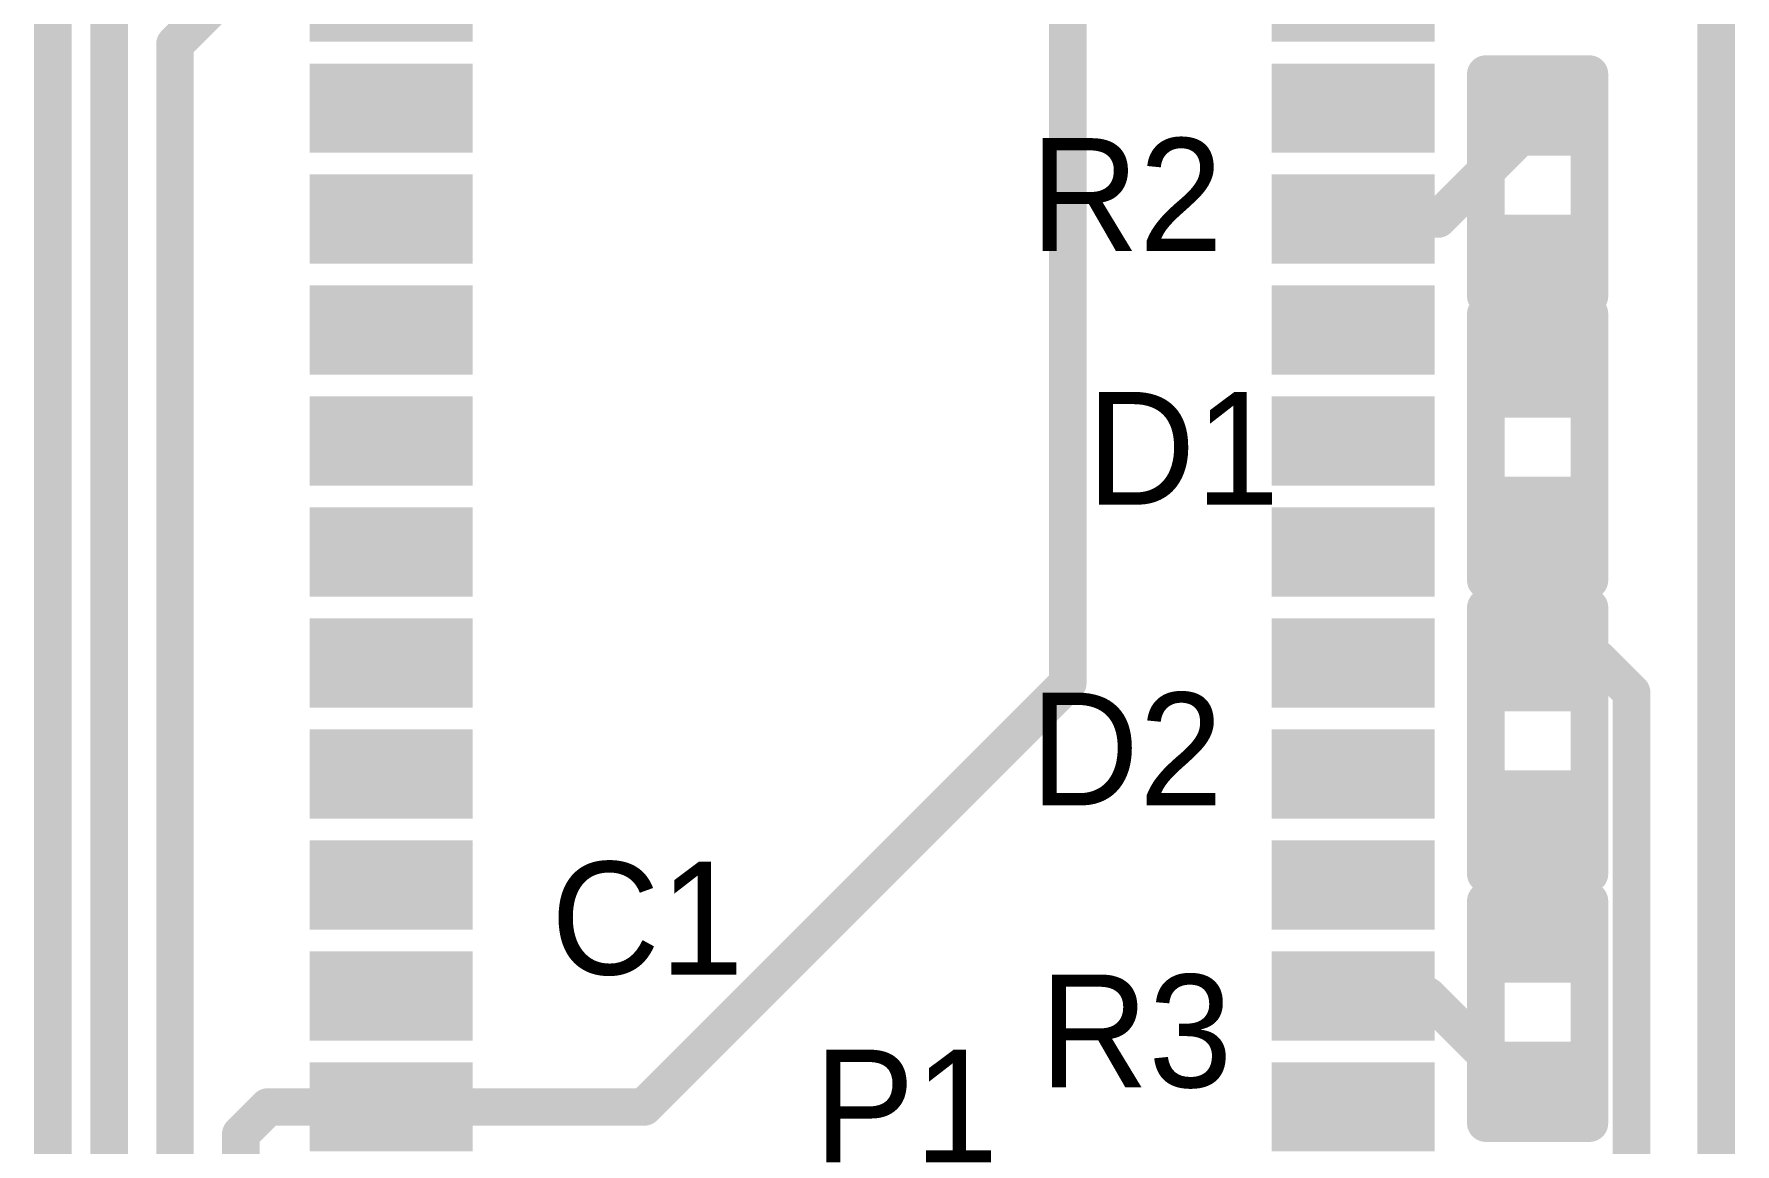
# Model space of a CAD drawing. Extents: x 93.9 to 116.8, y 42.7 to 80.
# Drawn here: x 93.85 to 116.84, y 55.24 to 70.24 of the extents above; entities that cross this region are included whole.
import ezdxf

# ---------------------------------------------------------------- set-up
doc = ezdxf.new("R2010")
doc.units = 0
for name, color, linetype in [('KEEPOUTLAYER', 6, 'CONTINUOUS'), ('TOPLAYER', 1, 'CONTINUOUS'), ('TOPOVERLAY', 2, 'CONTINUOUS'), ('TOPPASTE', 8, 'CONTINUOUS'), ('TOPSOLDER', 216, 'CONTINUOUS')]:
    doc.layers.add(name, color=color, linetype=linetype)

msp = doc.modelspace()

# ---------------------------------------------------------------- linework, layer by layer
at = {"layer": 'KEEPOUTLAYER', "const_width": 0.508}
for points in [[(94.107, 42.926), (94.107, 79.756)], [(116.586, 42.926), (116.586, 79.756)]]:
    msp.add_lwpolyline(points, dxfattribs=at)
at = {"layer": 'TOPLAYER'}
for points, const_width in [([(107.823, 61.468), (107.823, 75.184)], 0.508), ([(98.178976, 70.240949), (98.178976, 71.240947)], 1.000001), ([(99.178974, 70.240949), (99.178974, 71.240947)], 1.000001), ([(111.178975, 71.240947), (111.178975, 70.240949)], 1.000001), ([(112.178973, 71.240947), (112.178973, 70.240949)], 1.000001), ([(94.869, 46.99), (94.869, 70.866)], 0.508), ([(95.758, 70.104), (96.394948, 70.740948)], 0.508), ([(95.758, 47.625), (95.758, 70.104)], 0.508), ([(98.178976, 68.74095), (98.178976, 69.740948)], 1.000001), ([(99.178974, 68.74095), (99.178974, 69.740948)], 1.000001), ([(111.178975, 69.740948), (111.178975, 68.74095)], 1.000001), ([(112.178973, 69.740948), (112.178973, 68.74095)], 1.000001), ([(99.678975, 69.490948), (97.678974, 69.490948)], 0.499999), ([(110.678973, 69.490948), (112.678975, 69.490948)], 0.499999), ([(113.9355, 68.699004), (113.9355, 69.499002)], 0.475), ([(114.4105, 68.699004), (114.4105, 69.499002)], 0.475), ([(113.698, 69.299003), (114.648, 69.299003)], 0.399999), ([(99.678975, 68.990949), (97.678974, 68.990949)], 0.499999), ([(110.678973, 68.990949), (112.678975, 68.990949)], 0.499999), ([(112.825949, 67.740949), (114.173, 69.088)], 0.508), ([(114.173, 69.088), (114.173, 69.099003)], 0.508), ([(113.698, 68.899004), (114.648, 68.899004)], 0.399999), ([(98.178976, 67.24095), (98.178976, 68.240948)], 1.000001), ([(99.178974, 67.24095), (99.178974, 68.240948)], 1.000001), ([(111.178975, 68.240948), (111.178975, 67.24095)], 1.000001), ([(112.178973, 68.240948), (112.178973, 67.24095)], 1.000001), ([(99.678975, 67.990949), (97.678974, 67.990949)], 0.499999), ([(110.678973, 67.990949), (112.678975, 67.990949)], 0.499999), ([(111.678974, 67.740949), (112.825949, 67.740949)], 0.508), ([(113.9355, 66.899003), (113.9355, 67.699001)], 0.475), ([(114.4105, 66.899003), (114.4105, 67.699001)], 0.475), ([(99.678975, 67.49095), (97.678974, 67.49095)], 0.499999), ([(110.678973, 67.49095), (112.678975, 67.49095)], 0.499999), ([(113.698, 67.499001), (114.648, 67.499001)], 0.399999), ([(114.173, 65.759), (114.173, 67.299002)], 0.508), ([(98.178976, 65.740951), (98.178976, 66.740949)], 1.000001), ([(99.178974, 65.740951), (99.178974, 66.740949)], 1.000001), ([(111.178975, 66.740949), (111.178975, 65.740951)], 1.000001), ([(112.178973, 66.740949), (112.178973, 65.740951)], 1.000001), ([(113.698, 67.099002), (114.648, 67.099002)], 0.399999), ([(99.678975, 66.490949), (97.678974, 66.490949)], 0.499999), ([(110.678973, 66.490949), (112.678975, 66.490949)], 0.499999), ([(113.848002, 66.358999), (113.848002, 65.159001)], 0.649999), ([(114.497998, 66.358999), (114.497998, 65.159001)], 0.649999), ([(99.678975, 65.99095), (97.678974, 65.99095)], 0.499999), ([(110.678973, 65.99095), (112.678975, 65.99095)], 0.499999), ([(114.822999, 66.058999), (113.523001, 66.058999)], 0.599999), ([(114.822999, 65.459), (113.523001, 65.459)], 0.599999), ([(98.178976, 64.240951), (98.178976, 65.240949)], 1.000001), ([(99.178974, 64.240951), (99.178974, 65.240949)], 1.000001), ([(111.178975, 65.240949), (111.178975, 64.240951)], 1.000001), ([(112.178973, 65.240949), (112.178973, 64.240951)], 1.000001), ([(99.678975, 64.99095), (97.678974, 64.99095)], 0.499999), ([(110.678973, 64.99095), (112.678975, 64.99095)], 0.499999), ([(99.678975, 64.490951), (97.678974, 64.490951)], 0.499999), ([(110.678973, 64.490951), (112.678975, 64.490951)], 0.499999), ([(113.848002, 64.158998), (113.848002, 62.959)], 0.649999), ([(114.497998, 64.158998), (114.497998, 62.959)], 0.649999), ([(98.178976, 62.740949), (98.178976, 63.740947)], 1.000001), ([(99.178974, 62.740949), (99.178974, 63.740947)], 1.000001), ([(111.178975, 63.740947), (111.178975, 62.740949)], 1.000001), ([(112.178973, 63.740947), (112.178973, 62.740949)], 1.000001), ([(114.822999, 63.858999), (113.523001, 63.858999)], 0.599999), ([(99.678975, 63.490947), (97.678974, 63.490947)], 0.499999), ([(110.678973, 63.490947), (112.678975, 63.490947)], 0.499999), ([(114.173, 61.790001), (114.173, 63.558999)], 0.508), ([(114.822999, 63.259), (113.523001, 63.259)], 0.599999), ([(99.678975, 62.990948), (97.678974, 62.990948)], 0.499999), ([(110.678973, 62.990948), (112.678975, 62.990948)], 0.499999), ([(98.178976, 61.240949), (98.178976, 62.240947)], 1.000001), ([(99.178974, 61.240949), (99.178974, 62.240947)], 1.000001), ([(111.178975, 62.240947), (111.178975, 61.240949)], 1.000001), ([(112.178973, 62.240947), (112.178973, 61.240949)], 1.000001), ([(113.848002, 61.190002), (113.848002, 62.39)], 0.649999), ([(114.497998, 61.190002), (114.497998, 62.39)], 0.649999), ([(113.523001, 62.09), (114.822999, 62.09)], 0.599999), ([(99.678975, 61.990948), (97.678974, 61.990948)], 0.499999), ([(110.678973, 61.990948), (112.678975, 61.990948)], 0.499999), ([(114.173, 61.790001), (114.993999, 61.790001)], 0.508), ([(114.993999, 61.790001), (115.443, 61.341)], 0.508), ([(99.678975, 61.490949), (97.678974, 61.490949)], 0.499999), ([(102.09595, 55.74095), (107.823, 61.468)], 0.508), ([(110.678973, 61.490949), (112.678975, 61.490949)], 0.499999), ([(113.523001, 61.490001), (114.822999, 61.490001)], 0.599999), ([(115.443, 45.339), (115.443, 61.341)], 0.508), ([(98.178976, 59.74095), (98.178976, 60.740948)], 1.000001), ([(99.178974, 59.74095), (99.178974, 60.740948)], 1.000001), ([(111.178975, 60.740948), (111.178975, 59.74095)], 1.000001), ([(112.178973, 60.740948), (112.178973, 59.74095)], 1.000001), ([(99.678975, 60.490948), (97.678974, 60.490948)], 0.499999), ([(110.678973, 60.490948), (112.678975, 60.490948)], 0.499999), ([(113.848002, 58.990001), (113.848002, 60.189999)], 0.649999), ([(114.497998, 58.990001), (114.497998, 60.189999)], 0.649999), ([(99.678975, 59.990949), (97.678974, 59.990949)], 0.499999), ([(110.678973, 59.990949), (112.678975, 59.990949)], 0.499999), ([(113.523001, 59.89), (114.822999, 59.89)], 0.599999), ([(114.173, 57.922998), (114.173, 59.59)], 0.508), ([(98.178976, 58.24095), (98.178976, 59.240948)], 1.000001), ([(99.178974, 58.24095), (99.178974, 59.240948)], 1.000001), ([(111.178975, 59.240948), (111.178975, 58.24095)], 1.000001), ([(112.178973, 59.240948), (112.178973, 58.24095)], 1.000001), ([(113.523001, 59.290001), (114.822999, 59.290001)], 0.599999), ([(99.678975, 58.990949), (97.678974, 58.990949)], 0.499999), ([(110.678973, 58.990949), (112.678975, 58.990949)], 0.499999), ([(99.678975, 58.49095), (97.678974, 58.49095)], 0.499999), ([(110.678973, 58.49095), (112.678975, 58.49095)], 0.499999), ([(113.9355, 58.322997), (113.9355, 57.522999)], 0.475), ([(114.4105, 58.322997), (114.4105, 57.522999)], 0.475), ([(98.178976, 56.740951), (98.178976, 57.740949)], 1.000001), ([(99.178974, 56.740951), (99.178974, 57.740949)], 1.000001), ([(111.178975, 57.740949), (111.178975, 56.740951)], 1.000001), ([(112.178973, 57.740949), (112.178973, 56.740951)], 1.000001), ([(114.648, 58.122998), (113.698, 58.122998)], 0.399999), ([(99.678975, 57.490949), (97.678974, 57.490949)], 0.499999), ([(110.678973, 57.490949), (112.678975, 57.490949)], 0.499999), ([(114.648, 57.722999), (113.698, 57.722999)], 0.399999), ([(111.678974, 57.24095), (112.68505, 57.24095)], 0.508), ([(112.68505, 57.24095), (113.803003, 56.122997)], 0.508), ([(99.678975, 56.99095), (97.678974, 56.99095)], 0.499999), ([(110.678973, 56.99095), (112.678975, 56.99095)], 0.499999), ([(98.178976, 55.240951), (98.178976, 56.240949)], 1.000001), ([(99.178974, 55.240951), (99.178974, 56.240949)], 1.000001), ([(111.178975, 56.240949), (111.178975, 55.240951)], 1.000001), ([(112.178973, 56.240949), (112.178973, 55.240951)], 1.000001), ([(113.9355, 56.522996), (113.9355, 55.722998)], 0.475), ([(114.4105, 56.522996), (114.4105, 55.722998)], 0.475), ([(114.648, 56.322996), (113.698, 56.322996)], 0.399999), ([(113.803003, 56.122997), (114.173, 56.122997)], 0.508), ([(99.678975, 55.99095), (97.678974, 55.99095)], 0.499999), ([(110.678973, 55.99095), (112.678975, 55.99095)], 0.499999), ([(114.648, 55.922997), (113.698, 55.922997)], 0.399999), ([(96.647, 55.372), (97.01595, 55.74095)], 0.508), ([(97.01595, 55.74095), (98.678975, 55.74095)], 0.508), ([(98.678975, 55.74095), (102.09595, 55.74095)], 0.508), ([(99.678975, 55.490951), (97.678974, 55.490951)], 0.499999), ([(110.678973, 55.490951), (112.678975, 55.490951)], 0.499999), ([(96.647, 48.514), (96.647, 55.372)], 0.508)]:
    msp.add_lwpolyline(points, dxfattribs=dict(at, const_width=const_width))
for points, const_width in [([(95.631, 70.104, 1), (95.885, 70.104, 1)], 0.254), ([(95.631, 70.104, 1), (95.885, 70.104, 1)], 0.254), ([(98.428975, 69.240949, 1), (98.928974, 69.240949, 1)], 0.499999), ([(111.428974, 69.240949, 1), (111.928973, 69.240949, 1)], 0.499999), ([(113.973, 69.099003, 1), (114.373, 69.099003, 1)], 0.399999), ([(114.046, 69.099003, 1), (114.3, 69.099003, 1)], 0.254), ([(114.046, 69.088, 1), (114.3, 69.088, 1)], 0.254), ([(114.046, 69.088, 1), (114.3, 69.088, 1)], 0.254), ([(98.428975, 67.740949, 1), (98.928974, 67.740949, 1)], 0.499999), ([(111.428974, 67.740949, 1), (111.928973, 67.740949, 1)], 0.499999), ([(111.551974, 67.740949, 1), (111.805974, 67.740949, 1)], 0.254), ([(112.698949, 67.740949, 1), (112.952949, 67.740949, 1)], 0.254), ([(112.698949, 67.740949, 1), (112.952949, 67.740949, 1)], 0.254), ([(113.973, 67.299002, 1), (114.373, 67.299002, 1)], 0.399999), ([(114.046, 67.299002, 1), (114.3, 67.299002, 1)], 0.254), ([(98.428975, 66.24095, 1), (98.928974, 66.24095, 1)], 0.499999), ([(111.428974, 66.24095, 1), (111.928973, 66.24095, 1)], 0.499999), ([(113.873001, 65.759, 1), (114.472999, 65.759, 1)], 0.599999), ([(114.046, 65.759, 1), (114.3, 65.759, 1)], 0.254), ([(98.428975, 64.74095, 1), (98.928974, 64.74095, 1)], 0.499999), ([(111.428974, 64.74095, 1), (111.928973, 64.74095, 1)], 0.499999), ([(113.873001, 63.558999, 1), (114.472999, 63.558999, 1)], 0.599999), ([(98.428975, 63.240948, 1), (98.928974, 63.240948, 1)], 0.499999), ([(111.428974, 63.240948, 1), (111.928973, 63.240948, 1)], 0.499999), ([(114.046, 63.558999, 1), (114.3, 63.558999, 1)], 0.254), ([(113.873001, 61.790001, 1), (114.472999, 61.790001, 1)], 0.599999), ([(98.428975, 61.740948, 1), (98.928974, 61.740948, 1)], 0.499999), ([(111.428974, 61.740948, 1), (111.928973, 61.740948, 1)], 0.499999), ([(114.046, 61.790001, 1), (114.3, 61.790001, 1)], 0.254), ([(114.046, 61.790001, 1), (114.3, 61.790001, 1)], 0.254), ([(114.866999, 61.790001, 1), (115.120999, 61.790001, 1)], 0.254), ([(114.866999, 61.790001, 1), (115.120999, 61.790001, 1)], 0.254), ([(107.696, 61.468, 1), (107.95, 61.468, 1)], 0.254), ([(107.696, 61.468, 1), (107.95, 61.468, 1)], 0.254), ([(115.316, 61.341, 1), (115.57, 61.341, 1)], 0.254), ([(115.316, 61.341, 1), (115.57, 61.341, 1)], 0.254), ([(98.428975, 60.240949, 1), (98.928974, 60.240949, 1)], 0.499999), ([(111.428974, 60.240949, 1), (111.928973, 60.240949, 1)], 0.499999), ([(113.873001, 59.59, 1), (114.472999, 59.59, 1)], 0.599999), ([(114.046, 59.59, 1), (114.3, 59.59, 1)], 0.254), ([(98.428975, 58.740949, 1), (98.928974, 58.740949, 1)], 0.499999), ([(111.428974, 58.740949, 1), (111.928973, 58.740949, 1)], 0.499999), ([(113.973, 57.922998, 1), (114.373, 57.922998, 1)], 0.399999), ([(114.046, 57.922998, 1), (114.3, 57.922998, 1)], 0.254), ([(98.428975, 57.24095, 1), (98.928974, 57.24095, 1)], 0.499999), ([(111.428974, 57.24095, 1), (111.928973, 57.24095, 1)], 0.499999), ([(111.551974, 57.24095, 1), (111.805974, 57.24095, 1)], 0.254), ([(112.55805, 57.24095, 1), (112.81205, 57.24095, 1)], 0.254), ([(112.55805, 57.24095, 1), (112.81205, 57.24095, 1)], 0.254), ([(113.676003, 56.122997, 1), (113.930003, 56.122997, 1)], 0.254), ([(113.676003, 56.122997, 1), (113.930003, 56.122997, 1)], 0.254), ([(113.973, 56.122997, 1), (114.373, 56.122997, 1)], 0.399999), ([(114.046, 56.122997, 1), (114.3, 56.122997, 1)], 0.254), ([(98.428975, 55.74095, 1), (98.928974, 55.74095, 1)], 0.499999), ([(111.428974, 55.74095, 1), (111.928973, 55.74095, 1)], 0.499999), ([(96.88895, 55.74095, 1), (97.14295, 55.74095, 1)], 0.254), ([(96.88895, 55.74095, 1), (97.14295, 55.74095, 1)], 0.254), ([(98.551975, 55.74095, 1), (98.805975, 55.74095, 1)], 0.254), ([(98.551975, 55.74095, 1), (98.805975, 55.74095, 1)], 0.254), ([(101.96895, 55.74095, 1), (102.22295, 55.74095, 1)], 0.254), ([(101.96895, 55.74095, 1), (102.22295, 55.74095, 1)], 0.254), ([(96.52, 55.372, 1), (96.774, 55.372, 1)], 0.254), ([(96.52, 55.372, 1), (96.774, 55.372, 1)], 0.254)]:
    msp.add_lwpolyline(points, format="xyb", close=True, dxfattribs=dict(at, const_width=const_width))
at = {"layer": 'TOPOVERLAY', "const_width": 0.508}
for points in [[(113.472999, 69.699002), (114.873001, 69.699002)], [(113.472999, 66.699003), (113.472999, 69.699002)], [(114.873001, 66.699003), (114.873001, 69.699002)], [(113.472999, 66.699003), (114.873001, 66.699003)], [(113.473001, 62.859006), (113.473001, 66.458998)], [(113.473001, 66.458998), (114.872999, 66.458998)], [(114.872999, 62.859006), (114.872999, 66.458998)], [(113.473001, 63.359005), (114.872999, 63.359005)], [(113.473001, 62.859006), (114.872999, 62.859006)], [(113.473001, 58.890002), (113.473001, 62.489994)], [(113.473001, 62.489994), (114.872999, 62.489994)], [(114.872999, 58.890002), (114.872999, 62.489994)], [(113.473001, 61.989995), (114.872999, 61.989995)], [(113.473001, 58.890002), (114.872999, 58.890002)], [(113.472999, 58.522997), (114.873001, 58.522997)], [(113.472999, 55.522998), (113.472999, 58.522997)], [(114.873001, 55.522998), (114.873001, 58.522997)], [(113.472999, 55.522998), (114.873001, 55.522998)]]:
    msp.add_lwpolyline(points, dxfattribs=at)
at = {"layer": 'TOPOVERLAY', "const_width": 0.254}
for points in [[(113.345999, 69.699002, 1), (113.599999, 69.699002, 1)], [(113.345999, 69.699002, 1), (113.599999, 69.699002, 1)], [(114.746001, 69.699002, 1), (115.000001, 69.699002, 1)], [(114.746001, 69.699002, 1), (115.000001, 69.699002, 1)], [(113.345999, 66.699003, 1), (113.599999, 66.699003, 1)], [(113.345999, 66.699003, 1), (113.599999, 66.699003, 1)], [(114.746001, 66.699003, 1), (115.000001, 66.699003, 1)], [(114.746001, 66.699003, 1), (115.000001, 66.699003, 1)], [(113.346001, 66.458998, 1), (113.600001, 66.458998, 1)], [(113.346001, 66.458998, 1), (113.600001, 66.458998, 1)], [(114.745999, 66.458998, 1), (114.999999, 66.458998, 1)], [(114.745999, 66.458998, 1), (114.999999, 66.458998, 1)], [(113.346001, 63.359005, 1), (113.600001, 63.359005, 1)], [(114.745999, 63.359005, 1), (114.999999, 63.359005, 1)], [(113.346001, 62.859006, 1), (113.600001, 62.859006, 1)], [(113.346001, 62.859006, 1), (113.600001, 62.859006, 1)], [(114.745999, 62.859006, 1), (114.999999, 62.859006, 1)], [(114.745999, 62.859006, 1), (114.999999, 62.859006, 1)], [(113.346001, 62.489994, 1), (113.600001, 62.489994, 1)], [(113.346001, 62.489994, 1), (113.600001, 62.489994, 1)], [(114.745999, 62.489994, 1), (114.999999, 62.489994, 1)], [(114.745999, 62.489994, 1), (114.999999, 62.489994, 1)], [(113.346001, 61.989995, 1), (113.600001, 61.989995, 1)], [(114.745999, 61.989995, 1), (114.999999, 61.989995, 1)], [(113.346001, 58.890002, 1), (113.600001, 58.890002, 1)], [(113.346001, 58.890002, 1), (113.600001, 58.890002, 1)], [(114.745999, 58.890002, 1), (114.999999, 58.890002, 1)], [(114.745999, 58.890002, 1), (114.999999, 58.890002, 1)], [(113.345999, 58.522997, 1), (113.599999, 58.522997, 1)], [(113.345999, 58.522997, 1), (113.599999, 58.522997, 1)], [(114.746001, 58.522997, 1), (115.000001, 58.522997, 1)], [(114.746001, 58.522997, 1), (115.000001, 58.522997, 1)], [(113.345999, 55.522998, 1), (113.599999, 55.522998, 1)], [(113.345999, 55.522998, 1), (113.599999, 55.522998, 1)], [(114.746001, 55.522998, 1), (115.000001, 55.522998, 1)], [(114.746001, 55.522998, 1), (115.000001, 55.522998, 1)]]:
    msp.add_lwpolyline(points, format="xyb", close=True, dxfattribs=at)
at = {"layer": 'TOPPASTE'}
for points, const_width in [([(98.178976, 70.240949), (98.178976, 71.240947)], 1.000001), ([(99.178974, 70.240949), (99.178974, 71.240947)], 1.000001), ([(111.178975, 71.240947), (111.178975, 70.240949)], 1.000001), ([(112.178973, 71.240947), (112.178973, 70.240949)], 1.000001), ([(98.178976, 68.74095), (98.178976, 69.740948)], 1.000001), ([(99.178974, 68.74095), (99.178974, 69.740948)], 1.000001), ([(111.178975, 69.740948), (111.178975, 68.74095)], 1.000001), ([(112.178973, 69.740948), (112.178973, 68.74095)], 1.000001), ([(99.678975, 69.490948), (97.678974, 69.490948)], 0.499999), ([(110.678973, 69.490948), (112.678975, 69.490948)], 0.499999), ([(113.9355, 68.699004), (113.9355, 69.499002)], 0.475), ([(114.4105, 68.699004), (114.4105, 69.499002)], 0.475), ([(113.698, 69.299003), (114.648, 69.299003)], 0.399999), ([(99.678975, 68.990949), (97.678974, 68.990949)], 0.499999), ([(110.678973, 68.990949), (112.678975, 68.990949)], 0.499999), ([(113.698, 68.899004), (114.648, 68.899004)], 0.399999), ([(98.178976, 67.24095), (98.178976, 68.240948)], 1.000001), ([(99.178974, 67.24095), (99.178974, 68.240948)], 1.000001), ([(111.178975, 68.240948), (111.178975, 67.24095)], 1.000001), ([(112.178973, 68.240948), (112.178973, 67.24095)], 1.000001), ([(99.678975, 67.990949), (97.678974, 67.990949)], 0.499999), ([(110.678973, 67.990949), (112.678975, 67.990949)], 0.499999), ([(113.9355, 66.899003), (113.9355, 67.699001)], 0.475), ([(114.4105, 66.899003), (114.4105, 67.699001)], 0.475), ([(99.678975, 67.49095), (97.678974, 67.49095)], 0.499999), ([(110.678973, 67.49095), (112.678975, 67.49095)], 0.499999), ([(113.698, 67.499001), (114.648, 67.499001)], 0.399999), ([(98.178976, 65.740951), (98.178976, 66.740949)], 1.000001), ([(99.178974, 65.740951), (99.178974, 66.740949)], 1.000001), ([(111.178975, 66.740949), (111.178975, 65.740951)], 1.000001), ([(112.178973, 66.740949), (112.178973, 65.740951)], 1.000001), ([(113.698, 67.099002), (114.648, 67.099002)], 0.399999), ([(99.678975, 66.490949), (97.678974, 66.490949)], 0.499999), ([(110.678973, 66.490949), (112.678975, 66.490949)], 0.499999), ([(113.848002, 66.358999), (113.848002, 65.159001)], 0.649999), ([(114.497998, 66.358999), (114.497998, 65.159001)], 0.649999), ([(99.678975, 65.99095), (97.678974, 65.99095)], 0.499999), ([(110.678973, 65.99095), (112.678975, 65.99095)], 0.499999), ([(114.822999, 66.058999), (113.523001, 66.058999)], 0.599999), ([(114.822999, 65.459), (113.523001, 65.459)], 0.599999), ([(98.178976, 64.240951), (98.178976, 65.240949)], 1.000001), ([(99.178974, 64.240951), (99.178974, 65.240949)], 1.000001), ([(111.178975, 65.240949), (111.178975, 64.240951)], 1.000001), ([(112.178973, 65.240949), (112.178973, 64.240951)], 1.000001), ([(99.678975, 64.99095), (97.678974, 64.99095)], 0.499999), ([(110.678973, 64.99095), (112.678975, 64.99095)], 0.499999), ([(99.678975, 64.490951), (97.678974, 64.490951)], 0.499999), ([(110.678973, 64.490951), (112.678975, 64.490951)], 0.499999), ([(113.848002, 64.158998), (113.848002, 62.959)], 0.649999), ([(114.497998, 64.158998), (114.497998, 62.959)], 0.649999), ([(98.178976, 62.740949), (98.178976, 63.740947)], 1.000001), ([(99.178974, 62.740949), (99.178974, 63.740947)], 1.000001), ([(111.178975, 63.740947), (111.178975, 62.740949)], 1.000001), ([(112.178973, 63.740947), (112.178973, 62.740949)], 1.000001), ([(114.822999, 63.858999), (113.523001, 63.858999)], 0.599999), ([(99.678975, 63.490947), (97.678974, 63.490947)], 0.499999), ([(110.678973, 63.490947), (112.678975, 63.490947)], 0.499999), ([(114.822999, 63.259), (113.523001, 63.259)], 0.599999), ([(99.678975, 62.990948), (97.678974, 62.990948)], 0.499999), ([(110.678973, 62.990948), (112.678975, 62.990948)], 0.499999), ([(98.178976, 61.240949), (98.178976, 62.240947)], 1.000001), ([(99.178974, 61.240949), (99.178974, 62.240947)], 1.000001), ([(111.178975, 62.240947), (111.178975, 61.240949)], 1.000001), ([(112.178973, 62.240947), (112.178973, 61.240949)], 1.000001), ([(113.848002, 61.190002), (113.848002, 62.39)], 0.649999), ([(114.497998, 61.190002), (114.497998, 62.39)], 0.649999), ([(113.523001, 62.09), (114.822999, 62.09)], 0.599999), ([(99.678975, 61.990948), (97.678974, 61.990948)], 0.499999), ([(110.678973, 61.990948), (112.678975, 61.990948)], 0.499999), ([(99.678975, 61.490949), (97.678974, 61.490949)], 0.499999), ([(110.678973, 61.490949), (112.678975, 61.490949)], 0.499999), ([(113.523001, 61.490001), (114.822999, 61.490001)], 0.599999), ([(98.178976, 59.74095), (98.178976, 60.740948)], 1.000001), ([(99.178974, 59.74095), (99.178974, 60.740948)], 1.000001), ([(111.178975, 60.740948), (111.178975, 59.74095)], 1.000001), ([(112.178973, 60.740948), (112.178973, 59.74095)], 1.000001), ([(99.678975, 60.490948), (97.678974, 60.490948)], 0.499999), ([(110.678973, 60.490948), (112.678975, 60.490948)], 0.499999), ([(113.848002, 58.990001), (113.848002, 60.189999)], 0.649999), ([(114.497998, 58.990001), (114.497998, 60.189999)], 0.649999), ([(99.678975, 59.990949), (97.678974, 59.990949)], 0.499999), ([(110.678973, 59.990949), (112.678975, 59.990949)], 0.499999), ([(113.523001, 59.89), (114.822999, 59.89)], 0.599999), ([(98.178976, 58.24095), (98.178976, 59.240948)], 1.000001), ([(99.178974, 58.24095), (99.178974, 59.240948)], 1.000001), ([(111.178975, 59.240948), (111.178975, 58.24095)], 1.000001), ([(112.178973, 59.240948), (112.178973, 58.24095)], 1.000001), ([(113.523001, 59.290001), (114.822999, 59.290001)], 0.599999), ([(99.678975, 58.990949), (97.678974, 58.990949)], 0.499999), ([(110.678973, 58.990949), (112.678975, 58.990949)], 0.499999), ([(99.678975, 58.49095), (97.678974, 58.49095)], 0.499999), ([(110.678973, 58.49095), (112.678975, 58.49095)], 0.499999), ([(113.9355, 58.322997), (113.9355, 57.522999)], 0.475), ([(114.4105, 58.322997), (114.4105, 57.522999)], 0.475), ([(98.178976, 56.740951), (98.178976, 57.740949)], 1.000001), ([(99.178974, 56.740951), (99.178974, 57.740949)], 1.000001), ([(111.178975, 57.740949), (111.178975, 56.740951)], 1.000001), ([(112.178973, 57.740949), (112.178973, 56.740951)], 1.000001), ([(114.648, 58.122998), (113.698, 58.122998)], 0.399999), ([(99.678975, 57.490949), (97.678974, 57.490949)], 0.499999), ([(110.678973, 57.490949), (112.678975, 57.490949)], 0.499999), ([(114.648, 57.722999), (113.698, 57.722999)], 0.399999), ([(99.678975, 56.99095), (97.678974, 56.99095)], 0.499999), ([(110.678973, 56.99095), (112.678975, 56.99095)], 0.499999), ([(98.178976, 55.240951), (98.178976, 56.240949)], 1.000001), ([(99.178974, 55.240951), (99.178974, 56.240949)], 1.000001), ([(111.178975, 56.240949), (111.178975, 55.240951)], 1.000001), ([(112.178973, 56.240949), (112.178973, 55.240951)], 1.000001), ([(113.9355, 56.522996), (113.9355, 55.722998)], 0.475), ([(114.4105, 56.522996), (114.4105, 55.722998)], 0.475), ([(114.648, 56.322996), (113.698, 56.322996)], 0.399999), ([(99.678975, 55.99095), (97.678974, 55.99095)], 0.499999), ([(110.678973, 55.99095), (112.678975, 55.99095)], 0.499999), ([(114.648, 55.922997), (113.698, 55.922997)], 0.399999), ([(99.678975, 55.490951), (97.678974, 55.490951)], 0.499999), ([(110.678973, 55.490951), (112.678975, 55.490951)], 0.499999)]:
    msp.add_lwpolyline(points, dxfattribs=dict(at, const_width=const_width))
for points, const_width in [([(98.428975, 69.240949, 1), (98.928974, 69.240949, 1)], 0.499999), ([(111.428974, 69.240949, 1), (111.928973, 69.240949, 1)], 0.499999), ([(113.973, 69.099003, 1), (114.373, 69.099003, 1)], 0.399999), ([(98.428975, 67.740949, 1), (98.928974, 67.740949, 1)], 0.499999), ([(111.428974, 67.740949, 1), (111.928973, 67.740949, 1)], 0.499999), ([(113.973, 67.299002, 1), (114.373, 67.299002, 1)], 0.399999), ([(98.428975, 66.24095, 1), (98.928974, 66.24095, 1)], 0.499999), ([(111.428974, 66.24095, 1), (111.928973, 66.24095, 1)], 0.499999), ([(113.873001, 65.759, 1), (114.472999, 65.759, 1)], 0.599999), ([(98.428975, 64.74095, 1), (98.928974, 64.74095, 1)], 0.499999), ([(111.428974, 64.74095, 1), (111.928973, 64.74095, 1)], 0.499999), ([(113.873001, 63.558999, 1), (114.472999, 63.558999, 1)], 0.599999), ([(98.428975, 63.240948, 1), (98.928974, 63.240948, 1)], 0.499999), ([(111.428974, 63.240948, 1), (111.928973, 63.240948, 1)], 0.499999), ([(113.873001, 61.790001, 1), (114.472999, 61.790001, 1)], 0.599999), ([(98.428975, 61.740948, 1), (98.928974, 61.740948, 1)], 0.499999), ([(111.428974, 61.740948, 1), (111.928973, 61.740948, 1)], 0.499999), ([(98.428975, 60.240949, 1), (98.928974, 60.240949, 1)], 0.499999), ([(111.428974, 60.240949, 1), (111.928973, 60.240949, 1)], 0.499999), ([(113.873001, 59.59, 1), (114.472999, 59.59, 1)], 0.599999), ([(98.428975, 58.740949, 1), (98.928974, 58.740949, 1)], 0.499999), ([(111.428974, 58.740949, 1), (111.928973, 58.740949, 1)], 0.499999), ([(113.973, 57.922998, 1), (114.373, 57.922998, 1)], 0.399999), ([(98.428975, 57.24095, 1), (98.928974, 57.24095, 1)], 0.499999), ([(111.428974, 57.24095, 1), (111.928973, 57.24095, 1)], 0.499999), ([(113.973, 56.122997, 1), (114.373, 56.122997, 1)], 0.399999), ([(98.428975, 55.74095, 1), (98.928974, 55.74095, 1)], 0.499999), ([(111.428974, 55.74095, 1), (111.928973, 55.74095, 1)], 0.499999)]:
    msp.add_lwpolyline(points, format="xyb", close=True, dxfattribs=dict(at, const_width=const_width))
at = {"layer": 'TOPSOLDER'}
for points, const_width in [([(98.128176, 70.139349), (98.128176, 71.342547)], 1.101601), ([(99.229774, 70.139349), (99.229774, 71.342547)], 1.101601), ([(111.128175, 71.342547), (111.128175, 70.139349)], 1.101601), ([(112.229773, 71.342547), (112.229773, 70.139349)], 1.101601), ([(99.780575, 70.440149), (97.577374, 70.440149)], 0.601599), ([(110.577373, 70.440149), (112.780575, 70.440149)], 0.601599), ([(98.128176, 68.63935), (98.128176, 69.842548)], 1.101601), ([(99.229774, 68.63935), (99.229774, 69.842548)], 1.101601), ([(111.128175, 69.842548), (111.128175, 68.63935)], 1.101601), ([(112.229773, 69.842548), (112.229773, 68.63935)], 1.101601), ([(113.8847, 68.597404), (113.8847, 69.600602)], 0.5766), ([(114.4613, 68.597404), (114.4613, 69.600602)], 0.5766), ([(99.780575, 69.541748), (97.577374, 69.541748)], 0.601599), ([(110.577373, 69.541748), (112.780575, 69.541748)], 0.601599), ([(113.5964, 69.349803), (114.7496, 69.349803)], 0.501599), ([(99.780575, 68.940149), (97.577374, 68.940149)], 0.601599), ([(110.577373, 68.940149), (112.780575, 68.940149)], 0.601599), ([(113.5964, 68.848204), (114.7496, 68.848204)], 0.501599), ([(98.128176, 67.13935), (98.128176, 68.342548)], 1.101601), ([(99.229774, 67.13935), (99.229774, 68.342548)], 1.101601), ([(111.128175, 68.342548), (111.128175, 67.13935)], 1.101601), ([(112.229773, 68.342548), (112.229773, 67.13935)], 1.101601), ([(99.780575, 68.041749), (97.577374, 68.041749)], 0.601599), ([(110.577373, 68.041749), (112.780575, 68.041749)], 0.601599), ([(113.8847, 66.797403), (113.8847, 67.800601)], 0.5766), ([(114.4613, 66.797403), (114.4613, 67.800601)], 0.5766), ([(99.780575, 67.44015), (97.577374, 67.44015)], 0.601599), ([(110.577373, 67.44015), (112.780575, 67.44015)], 0.601599), ([(113.5964, 67.549801), (114.7496, 67.549801)], 0.501599), ([(98.128176, 65.639351), (98.128176, 66.842549)], 1.101601), ([(99.229774, 65.639351), (99.229774, 66.842549)], 1.101601), ([(111.128175, 66.842549), (111.128175, 65.639351)], 1.101601), ([(112.229773, 66.842549), (112.229773, 65.639351)], 1.101601), ([(113.5964, 67.048202), (114.7496, 67.048202)], 0.501599), ([(99.780575, 66.541749), (97.577374, 66.541749)], 0.601599), ([(110.577373, 66.541749), (112.780575, 66.541749)], 0.601599), ([(113.797202, 66.460599), (113.797202, 65.057401)], 0.751599), ([(114.548798, 66.460599), (114.548798, 65.057401)], 0.751599), ([(114.924599, 66.109799), (113.421401, 66.109799)], 0.701599), ([(99.780575, 65.94015), (97.577374, 65.94015)], 0.601599), ([(110.577373, 65.94015), (112.780575, 65.94015)], 0.601599), ([(98.128176, 64.139351), (98.128176, 65.342549)], 1.101601), ([(99.229774, 64.139351), (99.229774, 65.342549)], 1.101601), ([(111.128175, 65.342549), (111.128175, 64.139351)], 1.101601), ([(112.229773, 65.342549), (112.229773, 64.139351)], 1.101601), ([(114.924599, 65.4082), (113.421401, 65.4082)], 0.701599), ([(99.780575, 65.04175), (97.577374, 65.04175)], 0.601599), ([(110.577373, 65.04175), (112.780575, 65.04175)], 0.601599), ([(99.780575, 64.440151), (97.577374, 64.440151)], 0.601599), ([(110.577373, 64.440151), (112.780575, 64.440151)], 0.601599), ([(113.797202, 64.260598), (113.797202, 62.8574)], 0.751599), ([(114.548798, 64.260598), (114.548798, 62.8574)], 0.751599), ([(98.128176, 62.639349), (98.128176, 63.842547)], 1.101601), ([(99.229774, 62.639349), (99.229774, 63.842547)], 1.101601), ([(111.128175, 63.842547), (111.128175, 62.639349)], 1.101601), ([(112.229773, 63.842547), (112.229773, 62.639349)], 1.101601), ([(114.924599, 63.909799), (113.421401, 63.909799)], 0.701599), ([(99.780575, 63.541747), (97.577374, 63.541747)], 0.601599), ([(110.577373, 63.541747), (112.780575, 63.541747)], 0.601599), ([(114.924599, 63.2082), (113.421401, 63.2082)], 0.701599), ([(99.780575, 62.940148), (97.577374, 62.940148)], 0.601599), ([(110.577373, 62.940148), (112.780575, 62.940148)], 0.601599), ([(98.128176, 61.139349), (98.128176, 62.342547)], 1.101601), ([(99.229774, 61.139349), (99.229774, 62.342547)], 1.101601), ([(111.128175, 62.342547), (111.128175, 61.139349)], 1.101601), ([(112.229773, 62.342547), (112.229773, 61.139349)], 1.101601), ([(113.797202, 61.088402), (113.797202, 62.4916)], 0.751599), ([(114.548798, 61.088402), (114.548798, 62.4916)], 0.751599), ([(99.780575, 62.041748), (97.577374, 62.041748)], 0.601599), ([(110.577373, 62.041748), (112.780575, 62.041748)], 0.601599), ([(113.421401, 62.1408), (114.924599, 62.1408)], 0.701599), ([(99.780575, 61.440149), (97.577374, 61.440149)], 0.601599), ([(110.577373, 61.440149), (112.780575, 61.440149)], 0.601599), ([(113.421401, 61.439201), (114.924599, 61.439201)], 0.701599), ([(98.128176, 59.63935), (98.128176, 60.842548)], 1.101601), ([(99.229774, 59.63935), (99.229774, 60.842548)], 1.101601), ([(111.128175, 60.842548), (111.128175, 59.63935)], 1.101601), ([(112.229773, 60.842548), (112.229773, 59.63935)], 1.101601), ([(99.780575, 60.541748), (97.577374, 60.541748)], 0.601599), ([(110.577373, 60.541748), (112.780575, 60.541748)], 0.601599), ([(113.797202, 58.888401), (113.797202, 60.291599)], 0.751599), ([(114.548798, 58.888401), (114.548798, 60.291599)], 0.751599), ([(99.780575, 59.940149), (97.577374, 59.940149)], 0.601599), ([(110.577373, 59.940149), (112.780575, 59.940149)], 0.601599), ([(113.421401, 59.9408), (114.924599, 59.9408)], 0.701599), ([(98.128176, 58.13935), (98.128176, 59.342548)], 1.101601), ([(99.229774, 58.13935), (99.229774, 59.342548)], 1.101601), ([(111.128175, 59.342548), (111.128175, 58.13935)], 1.101601), ([(112.229773, 59.342548), (112.229773, 58.13935)], 1.101601), ([(113.421401, 59.239201), (114.924599, 59.239201)], 0.701599), ([(99.780575, 59.041749), (97.577374, 59.041749)], 0.601599), ([(110.577373, 59.041749), (112.780575, 59.041749)], 0.601599), ([(99.780575, 58.44015), (97.577374, 58.44015)], 0.601599), ([(110.577373, 58.44015), (112.780575, 58.44015)], 0.601599), ([(113.8847, 58.424597), (113.8847, 57.421399)], 0.5766), ([(114.4613, 58.424597), (114.4613, 57.421399)], 0.5766), ([(98.128176, 56.639351), (98.128176, 57.842549)], 1.101601), ([(99.229774, 56.639351), (99.229774, 57.842549)], 1.101601), ([(111.128175, 57.842549), (111.128175, 56.639351)], 1.101601), ([(112.229773, 57.842549), (112.229773, 56.639351)], 1.101601), ([(114.7496, 58.173798), (113.5964, 58.173798)], 0.501599), ([(99.780575, 57.541749), (97.577374, 57.541749)], 0.601599), ([(110.577373, 57.541749), (112.780575, 57.541749)], 0.601599), ([(114.7496, 57.672199), (113.5964, 57.672199)], 0.501599), ([(99.780575, 56.94015), (97.577374, 56.94015)], 0.601599), ([(110.577373, 56.94015), (112.780575, 56.94015)], 0.601599), ([(98.128176, 55.139351), (98.128176, 56.342549)], 1.101601), ([(99.229774, 55.139351), (99.229774, 56.342549)], 1.101601), ([(111.128175, 56.342549), (111.128175, 55.139351)], 1.101601), ([(112.229773, 56.342549), (112.229773, 55.139351)], 1.101601), ([(113.8847, 56.624596), (113.8847, 55.621398)], 0.5766), ([(114.4613, 56.624596), (114.4613, 55.621398)], 0.5766), ([(114.7496, 56.373796), (113.5964, 56.373796)], 0.501599), ([(99.780575, 56.04175), (97.577374, 56.04175)], 0.601599), ([(110.577373, 56.04175), (112.780575, 56.04175)], 0.601599), ([(114.7496, 55.872197), (113.5964, 55.872197)], 0.501599), ([(99.780575, 55.440151), (97.577374, 55.440151)], 0.601599), ([(110.577373, 55.440151), (112.780575, 55.440151)], 0.601599), ([(98.128176, 53.639349), (98.128176, 54.842547)], 1.101601), ([(99.229774, 53.639349), (99.229774, 54.842547)], 1.101601), ([(111.128175, 54.842547), (111.128175, 53.639349)], 1.101601), ([(112.229773, 54.842547), (112.229773, 53.639349)], 1.101601)]:
    msp.add_lwpolyline(points, dxfattribs=dict(at, const_width=const_width))
for points, const_width in [([(98.378175, 70.740948, 1), (98.979774, 70.740948, 1)], 0.601599), ([(111.378175, 70.740948, 1), (111.979773, 70.740948, 1)], 0.601599), ([(98.378175, 69.240949, 1), (98.979774, 69.240949, 1)], 0.601599), ([(111.378175, 69.240949, 1), (111.979773, 69.240949, 1)], 0.601599), ([(113.9222, 69.099003, 1), (114.4238, 69.099003, 1)], 0.501599), ([(98.378175, 67.740949, 1), (98.979774, 67.740949, 1)], 0.601599), ([(111.378175, 67.740949, 1), (111.979773, 67.740949, 1)], 0.601599), ([(113.9222, 67.299002, 1), (114.4238, 67.299002, 1)], 0.501599), ([(98.378175, 66.24095, 1), (98.979774, 66.24095, 1)], 0.601599), ([(111.378175, 66.24095, 1), (111.979773, 66.24095, 1)], 0.601599), ([(113.822201, 65.759, 1), (114.523799, 65.759, 1)], 0.701599), ([(98.378175, 64.74095, 1), (98.979774, 64.74095, 1)], 0.601599), ([(111.378175, 64.74095, 1), (111.979773, 64.74095, 1)], 0.601599), ([(113.822201, 63.558999, 1), (114.523799, 63.558999, 1)], 0.701599), ([(98.378175, 63.240948, 1), (98.979774, 63.240948, 1)], 0.601599), ([(111.378175, 63.240948, 1), (111.979773, 63.240948, 1)], 0.601599), ([(98.378175, 61.740948, 1), (98.979774, 61.740948, 1)], 0.601599), ([(111.378175, 61.740948, 1), (111.979773, 61.740948, 1)], 0.601599), ([(113.822201, 61.790001, 1), (114.523799, 61.790001, 1)], 0.701599), ([(98.378175, 60.240949, 1), (98.979774, 60.240949, 1)], 0.601599), ([(111.378175, 60.240949, 1), (111.979773, 60.240949, 1)], 0.601599), ([(113.822201, 59.59, 1), (114.523799, 59.59, 1)], 0.701599), ([(98.378175, 58.740949, 1), (98.979774, 58.740949, 1)], 0.601599), ([(111.378175, 58.740949, 1), (111.979773, 58.740949, 1)], 0.601599), ([(113.9222, 57.922998, 1), (114.4238, 57.922998, 1)], 0.501599), ([(98.378175, 57.24095, 1), (98.979774, 57.24095, 1)], 0.601599), ([(111.378175, 57.24095, 1), (111.979773, 57.24095, 1)], 0.601599), ([(113.9222, 56.122997, 1), (114.4238, 56.122997, 1)], 0.501599), ([(98.378175, 55.74095, 1), (98.979774, 55.74095, 1)], 0.601599), ([(111.378175, 55.74095, 1), (111.979773, 55.74095, 1)], 0.601599)]:
    msp.add_lwpolyline(points, format="xyb", close=True, dxfattribs=dict(at, const_width=const_width))

# ---------------------------------------------------------------- texts
at = {"layer": 'TOPOVERLAY'}
for s, p in [('R2', (107.315, 67.31)), ('D1', (108.077, 63.881)), ('D2', (107.315, 59.817)), ('C1', (100.838, 57.531)), ('R3', (107.442, 56.007)), ('P1', (104.394, 54.991))]:
    msp.add_text(s, height=1.524, dxfattribs=at).set_placement(p)

doc.saveas('drawing.dxf')
